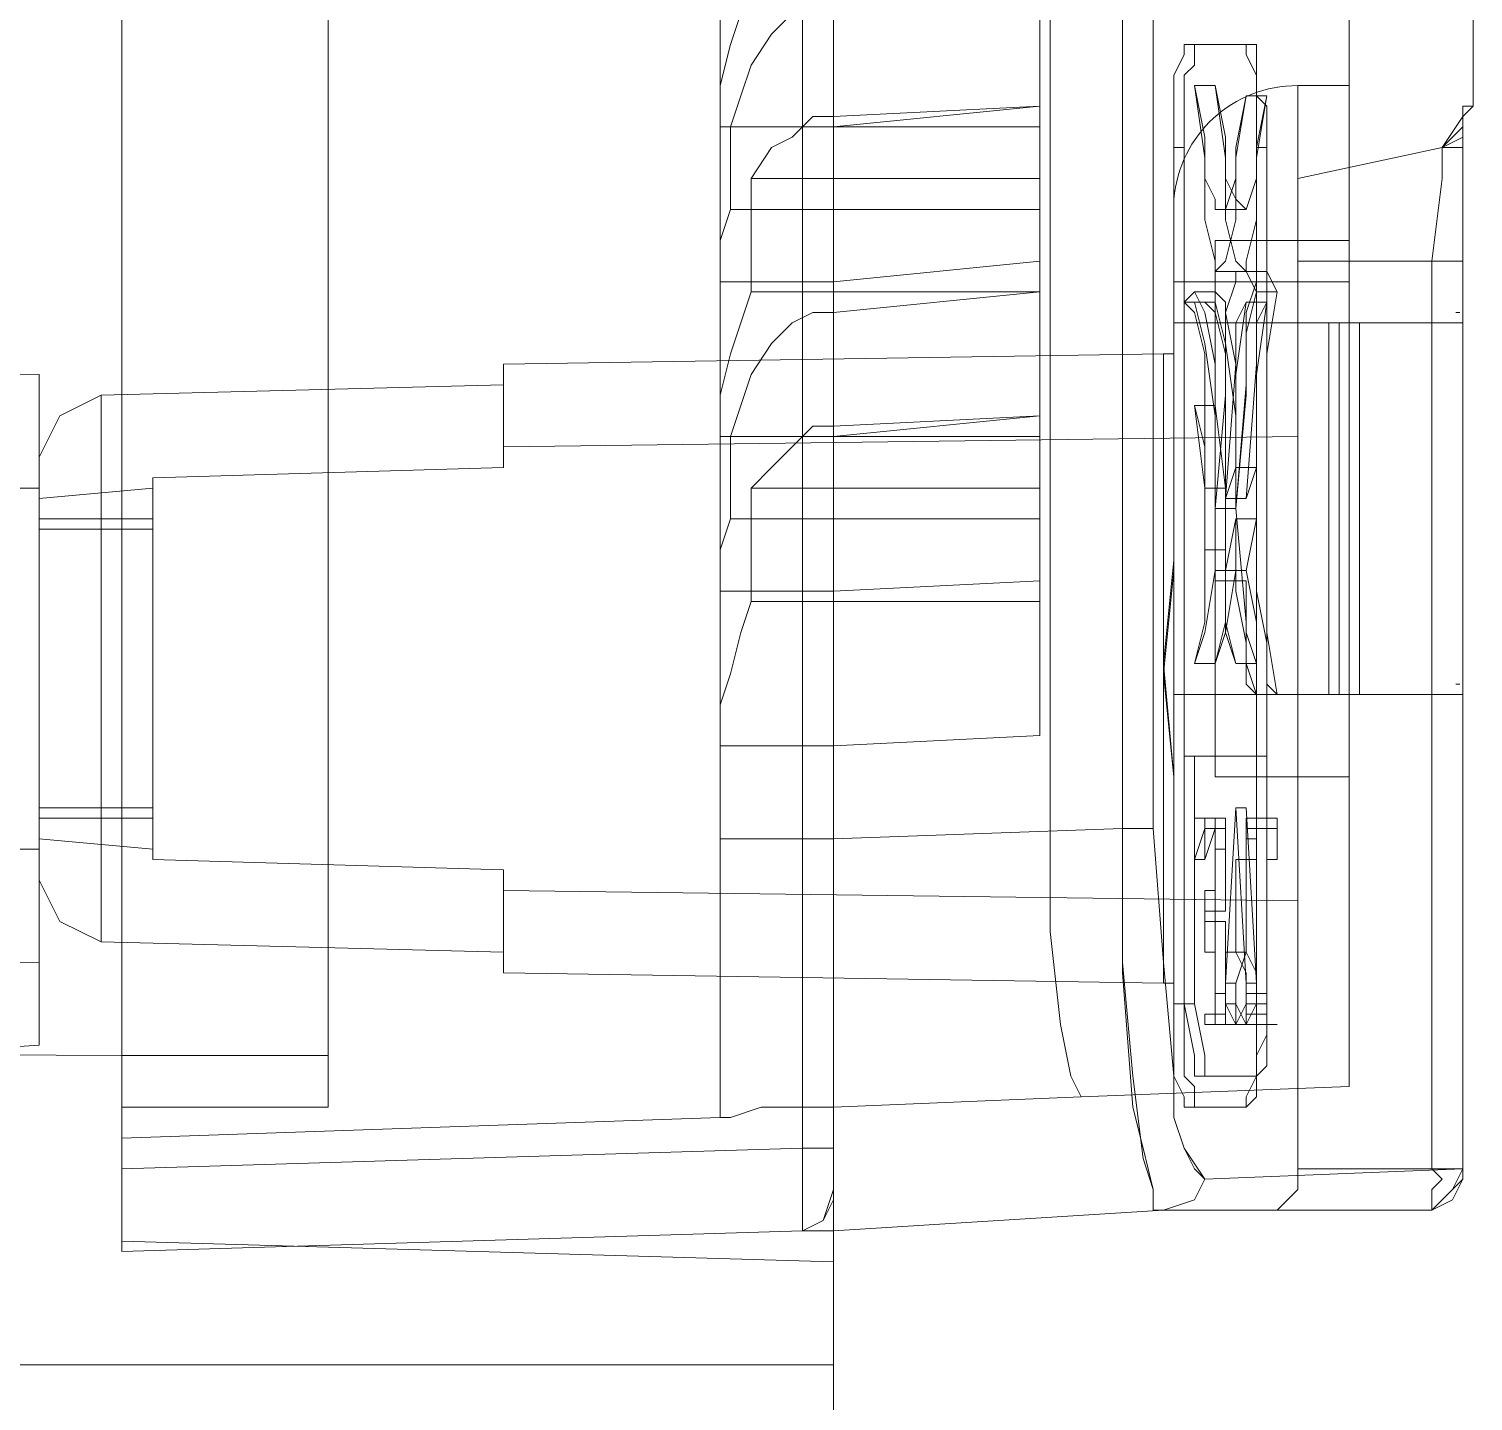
# Model space of a CAD drawing. Header units: millimetres. Extents: x 2788 to 2954, y 1337 to 1391.
# Drawn here: x 2903.5231 to 2903.6712, y 1352.4476 to 1352.5883 of the extents above; entities that cross this region are included whole.
import ezdxf

# ---------------------------------------------------------------- set-up
doc = ezdxf.new("R2010")
doc.units = ezdxf.units.MM
doc.layers.add('PDF_0', color=7, linetype='Continuous')

msp = doc.modelspace()

# ---------------------------------------------------------------- linework, layer by layer
at = {"layer": 'PDF_0', "lineweight": 15}
for points in [[(2903.605627547023, 1354.524634149757), (2903.605627547023, 1352.453404059757), (2903.605627547023, 1352.451287319757), (2903.522016317022, 1352.451287319757), (2903.522016317022, 1352.453404059757), (2903.522016317022, 1352.511614409757), (2902.949438147023, 1352.511614409757), (2902.949438147023, 1352.455520799757), (2902.949438147023, 1352.451287319757), (2902.927212377022, 1352.451287319757), (2902.927212377022, 1352.455520799757), (2902.927212377022, 1352.668253169757)], [(2903.670188117023, 1352.580408459757), (2903.670188117023, 1352.579350089757), (2903.670188117023, 1352.576174979757), (2903.670188117023, 1352.564532909757), (2903.670188117023, 1352.558182689757), (2903.670188117023, 1352.520081369757), (2903.670188117023, 1352.471396349757), (2903.643728867023, 1352.470337979757), (2903.641612127023, 1352.473513089757), (2903.640553757023, 1352.476688199757), (2903.640553757023, 1352.480921679757), (2903.639495387023, 1352.492563749757), (2903.638437017023, 1352.506322559757), (2903.638437017023, 1354.390221159757), (2903.639495387023, 1354.405038339757), (2903.640553757023, 1354.416680409757), (2903.640553757023, 1354.421972259757), (2903.641612127023, 1354.426205739757), (2903.642670497023, 1354.428322479757), (2903.643728867023, 1354.428322479757)], [(2903.638437017023, 1354.390221159757), (2903.637378647023, 1354.390221159757), (2903.635261907023, 1354.390221159757), (2903.635261907023, 1352.506322559757), (2903.637378647023, 1352.506322559757), (2903.638437017023, 1352.506322559757)], [(2903.670188117023, 1352.579350089757), (2903.671246487022, 1352.580408459757), (2903.671246487022, 1352.680953609757)], [(2903.605627547023, 1352.595225639757), (2903.626794947023, 1352.596284009757), (2903.626794947023, 1352.580408459757), (2903.605627547023, 1352.578291719757)], [(2903.671246487022, 1352.580408459757), (2903.670188117023, 1352.580408459757), (2903.670188117023, 1352.579350089757), (2903.670188117023, 1352.576174979757), (2903.670188117023, 1352.564532909757), (2903.670188117023, 1352.572999869757), (2903.670188117023, 1352.575116609757), (2903.670188117023, 1352.577233349757)], [(2903.605627547023, 1352.562416169757), (2903.626794947023, 1352.564532909757), (2903.626794947023, 1352.548657359757), (2903.605627547023, 1352.546540619757)], [(2903.626794947023, 1352.561357799757), (2903.605627547023, 1352.561357799757)], [(2903.670188117023, 1352.558182689757), (2903.670188117023, 1352.520081369757)], [(2903.605627547023, 1352.530665069757), (2903.626794947023, 1352.531723439757), (2903.626794947023, 1352.515847889757), (2903.605627547023, 1352.514789519757)], [(2903.626794947023, 1352.529606699757), (2903.605627547023, 1352.529606699757)], [(2903.605627547023, 1352.465046129757), (2903.639495387023, 1352.467162869757), (2903.642670497023, 1352.468221239757), (2903.643728867023, 1352.470337979757), (2903.642670497023, 1352.471396349757), (2903.641612127023, 1352.473513089757), (2903.640553757023, 1352.476688199757), (2903.640553757023, 1352.480921679757), (2903.639495387023, 1352.492563749757), (2903.638437017023, 1352.506322559757), (2903.637378647023, 1352.506322559757), (2903.635261907023, 1352.506322559757), (2903.635261907023, 1352.492563749757), (2903.636320277023, 1352.480921679757), (2903.637378647023, 1352.472454719757), (2903.638437017023, 1352.469279609757), (2903.638437017023, 1352.467162869757)], [(2903.639495387023, 1352.467162869757), (2903.638437017023, 1352.467162869757), (2903.638437017023, 1352.469279609757), (2903.637378647023, 1352.473513089757), (2903.636320277023, 1352.477746569757), (2903.635261907023, 1352.491505379757), (2903.635261907023, 1352.506322559757), (2903.605627547023, 1352.505264189757)], [(2903.643728867023, 1352.470337979757), (2903.642670497023, 1352.468221239757), (2903.639495387023, 1352.467162869757), (2903.667013007022, 1352.467162869757), (2903.669129747022, 1352.469279609757), (2903.670188117023, 1352.471396349757)], [(2903.669129747022, 1352.469279609757), (2903.670188117023, 1352.470337979757), (2903.669129747022, 1352.468221239757), (2903.667013007022, 1352.467162869757), (2903.668071377023, 1352.468221239757)]]:
    msp.add_lwpolyline(points, dxfattribs=at)
at = {"layer": 'PDF_0', "lineweight": 0}
for points in [[(2903.658546047022, 1352.582525199757), (2903.658546047022, 1352.939195889757)], [(2903.627853317023, 1352.894744349757), (2903.627853317023, 1352.506322559757), (2903.627853317023, 1352.495738859757), (2903.628911687023, 1352.486213529757), (2903.629970057023, 1352.480921679757), (2903.631028427023, 1352.478804939757), (2903.658546047022, 1352.479863309757), (2903.658546047022, 1352.511614409757), (2903.658546047022, 1352.520081369757), (2903.657487677023, 1352.520081369757), (2903.657487677023, 1352.558182689757), (2903.658546047022, 1352.558182689757), (2903.650079087023, 1352.558182689757), (2903.653254197023, 1352.558182689757), (2903.654312567023, 1352.558182689757), (2903.656429307022, 1352.558182689757), (2903.654312567023, 1352.558182689757), (2903.653254197023, 1352.558182689757), (2903.650079087023, 1352.558182689757), (2903.647962347023, 1352.558182689757), (2903.645845607023, 1352.558182689757), (2903.644787237023, 1352.558182689757), (2903.643728867023, 1352.558182689757), (2903.642670497023, 1352.558182689757), (2903.641612127023, 1352.558182689757), (2903.640553757023, 1352.558182689757), (2903.653254197023, 1352.558182689757), (2903.667013007022, 1352.558182689757), (2903.670188117023, 1352.558182689757), (2903.667013007022, 1352.558182689757), (2903.667013007022, 1352.564532909757), (2903.653254197023, 1352.564532909757)], [(2903.553767417023, 1352.878868799757), (2903.553767417023, 1352.514789519757), (2903.553767417023, 1352.477746569757), (2903.532600017023, 1352.477746569757)], [(2903.532600017023, 1352.694712419757), (2903.532600017023, 1352.463987759757)], [(2903.593985477023, 1352.651319249757), (2903.593985477023, 1352.476688199757), (2903.532600017023, 1352.474571459757)], [(2903.602452437023, 1352.647085769757), (2903.602452437023, 1352.473513089757), (2903.602452437023, 1352.468221239757), (2903.602452437023, 1352.466104499757), (2903.602452437023, 1352.465046129757), (2903.605627547023, 1352.465046129757)], [(2903.596102217023, 1352.589933789757), (2903.595043847023, 1352.586758679757), (2903.593985477023, 1352.582525199757), (2903.593985477023, 1352.578291719757), (2903.605627547023, 1352.578291719757)], [(2903.597160587023, 1352.572999869757), (2903.599277327023, 1352.576174979757), (2903.601394067023, 1352.577233349757), (2903.603510807023, 1352.579350089757), (2903.605627547023, 1352.579350089757), (2903.626794947023, 1352.580408459757), (2903.626794947023, 1352.578291719757), (2903.595043847023, 1352.578291719757), (2903.596102217023, 1352.581466829757), (2903.597160587023, 1352.584641939757), (2903.599277327023, 1352.587817049757), (2903.601394067023, 1352.589933789757)], [(2903.649020717023, 1352.480921679757), (2903.650079087023, 1352.481980049757), (2903.650079087023, 1352.483038419757), (2903.650079087023, 1352.488330269757), (2903.650079087023, 1352.576174979757), (2903.649020717023, 1352.576174979757), (2903.649020717023, 1352.583583569757), (2903.647962347023, 1352.585700309757), (2903.647962347023, 1352.586758679757), (2903.641612127023, 1352.586758679757), (2903.641612127023, 1352.585700309757), (2903.640553757023, 1352.583583569757), (2903.640553757023, 1352.576174979757), (2903.640553757023, 1352.583583569757), (2903.641612127023, 1352.585700309757), (2903.641612127023, 1352.586758679757)], [(2903.641612127023, 1352.576174979757), (2903.641612127023, 1352.578291719757), (2903.641612127023, 1352.580408459757), (2903.641612127023, 1352.582525199757), (2903.641612127023, 1352.583583569757), (2903.642670497023, 1352.584641939757), (2903.642670497023, 1352.585700309757), (2903.642670497023, 1352.586758679757), (2903.647962347023, 1352.586758679757)], [(2903.642670497023, 1352.586758679757), (2903.642670497023, 1352.586758679757)], [(2903.650079087023, 1352.576174979757), (2903.650079087023, 1352.578291719757), (2903.650079087023, 1352.580408459757), (2903.649020717023, 1352.581466829757), (2903.649020717023, 1352.583583569757), (2903.649020717023, 1352.584641939757), (2903.649020717023, 1352.585700309757), (2903.649020717023, 1352.586758679757), (2903.647962347023, 1352.586758679757), (2903.647962347023, 1352.585700309757), (2903.649020717023, 1352.583583569757), (2903.649020717023, 1352.576174979757), (2903.649020717023, 1352.488330269757), (2903.649020717023, 1352.480921679757), (2903.647962347023, 1352.478804939757), (2903.647962347023, 1352.477746569757), (2903.649020717023, 1352.478804939757), (2903.649020717023, 1352.479863309757), (2903.649020717023, 1352.480921679757), (2903.649020717023, 1352.481980049757), (2903.649020717023, 1352.483038419757), (2903.650079087023, 1352.485155159757), (2903.650079087023, 1352.487271899757), (2903.650079087023, 1352.488330269757), (2903.649020717023, 1352.488330269757), (2903.647962347023, 1352.486213529757), (2903.646903977023, 1352.488330269757), (2903.646903977023, 1352.490447009757)], [(2903.647962347023, 1352.586758679757), (2903.647962347023, 1352.586758679757)], [(2903.642670497023, 1352.582525199757), (2903.643728867023, 1352.575116609757), (2903.643728867023, 1352.568766389757), (2903.644787237023, 1352.564532909757), (2903.644787237023, 1352.563474539757), (2903.645845607023, 1352.564532909757), (2903.646903977023, 1352.568766389757), (2903.646903977023, 1352.575116609757), (2903.647962347023, 1352.581466829757)], [(2903.650079087023, 1352.511614409757), (2903.658546047022, 1352.511614409757), (2903.658546047022, 1352.562416169757), (2903.658546047022, 1352.568766389757), (2903.658546047022, 1352.562416169757), (2903.653254197023, 1352.562416169757), (2903.653254197023, 1352.566649649757), (2903.644787237023, 1352.566649649757), (2903.650079087023, 1352.566649649757), (2903.650079087023, 1352.558182689757), (2903.649020717023, 1352.558182689757), (2903.647962347023, 1352.558182689757), (2903.646903977023, 1352.558182689757), (2903.645845607023, 1352.558182689757), (2903.644787237023, 1352.558182689757), (2903.644787237023, 1352.566649649757), (2903.644787237023, 1352.558182689757), (2903.644787237023, 1352.566649649757), (2903.650079087023, 1352.566649649757), (2903.658546047022, 1352.566649649757), (2903.658546047022, 1352.572999869757), (2903.658546047022, 1352.578291719757), (2903.658546047022, 1352.581466829757), (2903.658546047022, 1352.582525199757), (2903.658546047022, 1352.581466829757)], [(2903.644787237023, 1352.582525199757), (2903.645845607023, 1352.575116609757), (2903.645845607023, 1352.568766389757), (2903.646903977023, 1352.564532909757), (2903.647962347023, 1352.563474539757), (2903.647962347023, 1352.564532909757), (2903.649020717023, 1352.568766389757), (2903.649020717023, 1352.575116609757), (2903.650079087023, 1352.581466829757)], [(2903.658546047022, 1352.558182689757), (2903.658546047022, 1352.566649649757), (2903.658546047022, 1352.572999869757), (2903.658546047022, 1352.578291719757), (2903.658546047022, 1352.581466829757), (2903.658546047022, 1352.582525199757), (2903.653254197023, 1352.582525199757), (2903.653254197023, 1352.566649649757), (2903.651137457023, 1352.566649649757)], [(2903.658546047022, 1352.582525199757), (2903.658546047022, 1352.582525199757)], [(2903.671246487022, 1352.580408459757), (2903.671246487022, 1352.580408459757)], [(2903.605627547023, 1352.579350089757), (2903.605627547023, 1352.559241059757), (2903.603510807023, 1352.559241059757), (2903.601394067023, 1352.558182689757), (2903.599277327023, 1352.556065949757), (2903.597160587023, 1352.552890839757), (2903.596102217023, 1352.549715729757), (2903.595043847023, 1352.546540619757), (2903.626794947023, 1352.546540619757), (2903.626794947023, 1352.548657359757), (2903.605627547023, 1352.547598989757), (2903.605627547023, 1352.505264189757), (2903.605627547023, 1352.494680489757), (2903.605627547023, 1352.485155159757), (2903.605627547023, 1352.479863309757), (2903.605627547023, 1352.477746569757), (2903.631028427023, 1352.478804939757), (2903.629970057023, 1352.480921679757), (2903.628911687023, 1352.486213529757), (2903.627853317023, 1352.495738859757), (2903.627853317023, 1352.506322559757)], [(2903.670188117023, 1352.577233349757), (2903.668071377023, 1352.576174979757), (2903.670188117023, 1352.579350089757)], [(2903.595043847023, 1352.578291719757), (2903.595043847023, 1352.569824759757), (2903.626794947023, 1352.569824759757)], [(2903.626794947023, 1352.564532909757), (2903.626794947023, 1352.569824759757), (2903.626794947023, 1352.578291719757)], [(2903.640553757023, 1352.528548329757), (2903.640553757023, 1352.576174979757), (2903.641612127023, 1352.576174979757), (2903.641612127023, 1352.488330269757), (2903.640553757023, 1352.488330269757), (2903.640553757023, 1352.516906259757)], [(2903.670188117023, 1352.564532909757), (2903.670188117023, 1352.574058239757), (2903.670188117023, 1352.576174979757), (2903.668071377023, 1352.576174979757), (2903.668071377023, 1352.575116609757), (2903.668071377023, 1352.572999869757), (2903.667013007022, 1352.564532909757), (2903.669129747022, 1352.564532909757), (2903.670188117023, 1352.564532909757), (2903.669129747022, 1352.564532909757), (2903.667013007022, 1352.564532909757), (2903.668071377023, 1352.572999869757), (2903.668071377023, 1352.575116609757), (2903.668071377023, 1352.576174979757), (2903.653254197023, 1352.572999869757), (2903.653254197023, 1352.564532909757), (2903.653254197023, 1352.558182689757), (2903.653254197023, 1352.520081369757), (2903.653254197023, 1352.471396349757), (2903.667013007022, 1352.471396349757), (2903.667013007022, 1352.520081369757)], [(2903.668071377023, 1352.576174979757), (2903.668071377023, 1352.576174979757)], [(2903.668071377023, 1352.576174979757), (2903.668071377023, 1352.576174979757)], [(2903.626794947023, 1352.572999869757), (2903.597160587023, 1352.572999869757), (2903.597160587023, 1352.561357799757), (2903.605627547023, 1352.561357799757)], [(2903.605627547023, 1352.562416169757), (2903.593985477023, 1352.562416169757), (2903.593985477023, 1352.566649649757), (2903.595043847023, 1352.569824759757)], [(2903.644787237023, 1352.569824759757), (2903.647962347023, 1352.569824759757)], [(2903.658546047022, 1352.566649649757), (2903.658546047022, 1352.566649649757)], [(2903.649020717023, 1352.561357799757), (2903.647962347023, 1352.563474539757), (2903.646903977023, 1352.563474539757), (2903.646903977023, 1352.562416169757), (2903.645845607023, 1352.559241059757), (2903.645845607023, 1352.550774099757), (2903.644787237023, 1352.539132029757), (2903.644787237023, 1352.548657359757), (2903.643728867023, 1352.556065949757), (2903.642670497023, 1352.560299429757), (2903.641612127023, 1352.560299429757)], [(2903.645845607023, 1352.541248769757), (2903.645845607023, 1352.555007579757), (2903.644787237023, 1352.559241059757), (2903.643728867023, 1352.560299429757), (2903.644787237023, 1352.560299429757), (2903.645845607023, 1352.556065949757), (2903.646903977023, 1352.548657359757), (2903.646903977023, 1352.539132029757), (2903.647962347023, 1352.550774099757), (2903.647962347023, 1352.559241059757), (2903.649020717023, 1352.562416169757), (2903.649020717023, 1352.563474539757), (2903.650079087023, 1352.563474539757), (2903.651137457023, 1352.561357799757)], [(2903.650079087023, 1352.563474539757), (2903.647962347023, 1352.563474539757), (2903.644787237023, 1352.563474539757)], [(2903.605627547023, 1352.546540619757), (2903.593985477023, 1352.546540619757), (2903.593985477023, 1352.550774099757), (2903.595043847023, 1352.555007579757), (2903.596102217023, 1352.558182689757), (2903.597160587023, 1352.561357799757)], [(2903.640553757023, 1352.562416169757), (2903.640553757023, 1352.558182689757), (2903.640553757023, 1352.520081369757), (2903.653254197023, 1352.520081369757), (2903.667013007022, 1352.520081369757), (2903.668071377023, 1352.520081369757), (2903.669129747022, 1352.520081369757), (2903.670188117023, 1352.520081369757), (2903.667013007022, 1352.520081369757), (2903.659604417023, 1352.520081369757), (2903.657487677023, 1352.520081369757)], [(2903.642670497023, 1352.561357799757), (2903.644787237023, 1352.561357799757), (2903.645845607023, 1352.560299429757), (2903.645845607023, 1352.559241059757), (2903.646903977023, 1352.553949209757), (2903.646903977023, 1352.539132029757), (2903.644787237023, 1352.539132029757), (2903.644787237023, 1352.553949209757), (2903.643728867023, 1352.559241059757), (2903.642670497023, 1352.561357799757), (2903.641612127023, 1352.560299429757), (2903.642670497023, 1352.559241059757), (2903.643728867023, 1352.555007579757), (2903.643728867023, 1352.541248769757)], [(2903.647962347023, 1352.532781809757), (2903.649020717023, 1352.538073659757), (2903.647962347023, 1352.532781809757), (2903.645845607023, 1352.532781809757), (2903.646903977023, 1352.538073659757), (2903.646903977023, 1352.530665069757), (2903.647962347023, 1352.525373219757), (2903.647962347023, 1352.521139739757), (2903.649020717023, 1352.520081369757), (2903.647962347023, 1352.523256479757), (2903.647962347023, 1352.527489959757), (2903.646903977023, 1352.539132029757), (2903.647962347023, 1352.551832469757), (2903.647962347023, 1352.557124319757), (2903.649020717023, 1352.561357799757), (2903.647962347023, 1352.557124319757), (2903.647962347023, 1352.551832469757), (2903.646903977023, 1352.539132029757), (2903.647962347023, 1352.527489959757), (2903.647962347023, 1352.523256479757), (2903.649020717023, 1352.520081369757), (2903.651137457023, 1352.520081369757), (2903.650079087023, 1352.521139739757), (2903.650079087023, 1352.525373219757), (2903.649020717023, 1352.530665069757), (2903.649020717023, 1352.538073659757), (2903.646903977023, 1352.538073659757), (2903.646903977023, 1352.530665069757), (2903.647962347023, 1352.525373219757), (2903.647962347023, 1352.521139739757), (2903.649020717023, 1352.520081369757), (2903.651137457023, 1352.520081369757), (2903.650079087023, 1352.526431589757), (2903.650079087023, 1352.535956919757), (2903.650079087023, 1352.526431589757), (2903.651137457023, 1352.520081369757), (2903.650079087023, 1352.521139739757), (2903.650079087023, 1352.525373219757), (2903.649020717023, 1352.530665069757), (2903.649020717023, 1352.538073659757)], [(2903.642670497023, 1352.549715729757), (2903.643728867023, 1352.545482249757), (2903.643728867023, 1352.541248769757), (2903.643728867023, 1352.555007579757), (2903.642670497023, 1352.559241059757), (2903.641612127023, 1352.560299429757), (2903.643728867023, 1352.560299429757), (2903.644787237023, 1352.559241059757), (2903.645845607023, 1352.555007579757), (2903.645845607023, 1352.541248769757), (2903.643728867023, 1352.541248769757), (2903.643728867023, 1352.545482249757), (2903.642670497023, 1352.549715729757), (2903.643728867023, 1352.541248769757), (2903.643728867023, 1352.534898549757), (2903.643728867023, 1352.527489959757), (2903.642670497023, 1352.523256479757), (2903.643728867023, 1352.527489959757), (2903.643728867023, 1352.534898549757)], [(2903.649020717023, 1352.543365509757), (2903.649020717023, 1352.552890839757), (2903.650079087023, 1352.560299429757), (2903.649020717023, 1352.558182689757), (2903.649020717023, 1352.553949209757), (2903.647962347023, 1352.540190399757), (2903.649020717023, 1352.553949209757), (2903.649020717023, 1352.558182689757), (2903.650079087023, 1352.560299429757), (2903.647962347023, 1352.560299429757), (2903.646903977023, 1352.552890839757), (2903.646903977023, 1352.543365509757), (2903.645845607023, 1352.540190399757), (2903.646903977023, 1352.553949209757), (2903.646903977023, 1352.558182689757), (2903.647962347023, 1352.560299429757), (2903.646903977023, 1352.558182689757), (2903.646903977023, 1352.553949209757), (2903.645845607023, 1352.540190399757)], [(2903.647962347023, 1352.560299429757), (2903.646903977023, 1352.552890839757), (2903.646903977023, 1352.543365509757)], [(2903.647962347023, 1352.540190399757), (2903.649020717023, 1352.543365509757), (2903.649020717023, 1352.552890839757), (2903.650079087023, 1352.560299429757)], [(2903.644787237023, 1352.558182689757), (2903.644787237023, 1352.558182689757)], [(2903.644787237023, 1352.558182689757), (2903.644787237023, 1352.558182689757)], [(2903.644787237023, 1352.558182689757), (2903.644787237023, 1352.558182689757)], [(2903.644787237023, 1352.558182689757), (2903.644787237023, 1352.520081369757)], [(2903.656429307022, 1352.520081369757), (2903.656429307022, 1352.558182689757)], [(2903.657487677023, 1352.558182689757), (2903.659604417023, 1352.558182689757), (2903.667013007022, 1352.558182689757), (2903.667013007022, 1352.520081369757), (2903.667013007022, 1352.558182689757)], [(2903.659604417023, 1352.558182689757), (2903.659604417023, 1352.558182689757)], [(2903.659604417023, 1352.558182689757), (2903.659604417023, 1352.558182689757)], [(2903.659604417023, 1352.558182689757), (2903.659604417023, 1352.520081369757)], [(2903.667013007022, 1352.558182689757), (2903.667013007022, 1352.558182689757)], [(2903.670188117023, 1352.558182689757), (2903.670188117023, 1352.520081369757)], [(2903.639495387023, 1352.555007579757), (2903.640553757023, 1352.555007579757), (2903.640553757023, 1352.556065949757), (2903.640553757023, 1352.557124319757)], [(2903.319867647023, 1352.555007579757), (2903.524133057022, 1352.552890839757), (2903.524133057022, 1352.492563749757), (2903.319867647023, 1352.490447009757)], [(2903.524133057022, 1352.544423879757), (2903.526249797023, 1352.548657359757), (2903.530483277023, 1352.550774099757), (2903.571759707022, 1352.551832469757), (2903.571759707022, 1352.553949209757), (2903.639495387023, 1352.555007579757), (2903.639495387023, 1352.490447009757), (2903.571759707022, 1352.491505379757)], [(2903.571759707022, 1352.551832469757), (2903.571759707022, 1352.553949209757), (2903.571759707022, 1352.551832469757)], [(2903.535775127023, 1352.542307139757), (2903.571759707022, 1352.543365509757), (2903.535775127023, 1352.542307139757), (2903.535775127023, 1352.503147449757), (2903.571759707022, 1352.502089079757), (2903.571759707022, 1352.499972339757), (2903.653254197023, 1352.498913969757), (2903.653254197023, 1352.546540619757), (2903.571759707022, 1352.545482249757), (2903.571759707022, 1352.543365509757), (2903.571759707022, 1352.551832469757), (2903.530483277023, 1352.550774099757)], [(2903.645845607023, 1352.534898549757), (2903.645845607023, 1352.527489959757), (2903.644787237023, 1352.523256479757), (2903.645845607023, 1352.527489959757), (2903.645845607023, 1352.534898549757), (2903.645845607023, 1352.541248769757), (2903.644787237023, 1352.549715729757)], [(2903.605627547023, 1352.547598989757), (2903.603510807023, 1352.547598989757), (2903.601394067023, 1352.545482249757), (2903.599277327023, 1352.543365509757), (2903.597160587023, 1352.541248769757), (2903.597160587023, 1352.529606699757), (2903.596102217023, 1352.526431589757), (2903.595043847023, 1352.522198109757), (2903.593985477023, 1352.519022999757), (2903.593985477023, 1352.514789519757), (2903.605627547023, 1352.514789519757)], [(2903.595043847023, 1352.546540619757), (2903.595043847023, 1352.538073659757), (2903.626794947023, 1352.538073659757), (2903.626794947023, 1352.546540619757)], [(2903.524133057022, 1352.541248769757), (2903.420412797022, 1352.541248769757), (2903.420412797022, 1352.504205819757), (2903.524133057022, 1352.504205819757)], [(2903.535775127023, 1352.538073659757), (2903.535775127023, 1352.541248769757), (2903.524133057022, 1352.540190399757), (2903.524133057022, 1352.538073659757)], [(2903.626794947023, 1352.541248769757), (2903.597160587023, 1352.541248769757)], [(2903.644787237023, 1352.539132029757), (2903.644787237023, 1352.539132029757)], [(2903.644787237023, 1352.539132029757), (2903.644787237023, 1352.539132029757)], [(2903.644787237023, 1352.539132029757), (2903.644787237023, 1352.539132029757)], [(2903.644787237023, 1352.539132029757), (2903.646903977023, 1352.539132029757)], [(2903.646903977023, 1352.539132029757), (2903.646903977023, 1352.539132029757)], [(2903.646903977023, 1352.539132029757), (2903.646903977023, 1352.539132029757)], [(2903.605627547023, 1352.530665069757), (2903.593985477023, 1352.530665069757), (2903.593985477023, 1352.534898549757), (2903.595043847023, 1352.538073659757)], [(2903.626794947023, 1352.531723439757), (2903.626794947023, 1352.538073659757)], [(2903.646903977023, 1352.523256479757), (2903.645845607023, 1352.527489959757), (2903.645845607023, 1352.532781809757), (2903.646903977023, 1352.538073659757)], [(2903.640553757023, 1352.532781809757), (2903.639495387023, 1352.522198109757), (2903.640553757023, 1352.511614409757), (2903.639495387023, 1352.523256479757), (2903.640553757023, 1352.533840179757)], [(2903.642670497023, 1352.523256479757), (2903.643728867023, 1352.526431589757), (2903.644787237023, 1352.532781809757), (2903.644787237023, 1352.531723439757), (2903.645845607023, 1352.531723439757)], [(2903.646903977023, 1352.531723439757), (2903.644787237023, 1352.531723439757), (2903.645845607023, 1352.531723439757), (2903.645845607023, 1352.526431589757), (2903.646903977023, 1352.523256479757), (2903.645845607023, 1352.527489959757), (2903.645845607023, 1352.532781809757)], [(2903.646903977023, 1352.532781809757), (2903.645845607023, 1352.526431589757), (2903.644787237023, 1352.523256479757)], [(2903.649020717023, 1352.523256479757), (2903.649020717023, 1352.527489959757), (2903.647962347023, 1352.532781809757), (2903.649020717023, 1352.527489959757), (2903.649020717023, 1352.523256479757), (2903.647962347023, 1352.526431589757), (2903.647962347023, 1352.531723439757)], [(2903.605627547023, 1352.529606699757), (2903.597160587023, 1352.529606699757)], [(2903.644787237023, 1352.520081369757), (2903.643728867023, 1352.520081369757), (2903.642670497023, 1352.520081369757), (2903.641612127023, 1352.520081369757), (2903.640553757023, 1352.520081369757)], [(2903.640553757023, 1352.520081369757), (2903.640553757023, 1352.478804939757)], [(2903.644787237023, 1352.520081369757), (2903.644787237023, 1352.520081369757)], [(2903.644787237023, 1352.520081369757), (2903.644787237023, 1352.520081369757)], [(2903.644787237023, 1352.520081369757), (2903.644787237023, 1352.520081369757)], [(2903.644787237023, 1352.511614409757), (2903.644787237023, 1352.520081369757)], [(2903.644787237023, 1352.511614409757), (2903.644787237023, 1352.520081369757)], [(2903.644787237023, 1352.520081369757), (2903.644787237023, 1352.511614409757)], [(2903.650079087023, 1352.520081369757), (2903.658546047022, 1352.520081369757)], [(2903.659604417023, 1352.520081369757), (2903.659604417023, 1352.520081369757)], [(2903.659604417023, 1352.520081369757), (2903.659604417023, 1352.520081369757)], [(2903.667013007022, 1352.520081369757), (2903.667013007022, 1352.520081369757)], [(2903.641612127023, 1352.477746569757), (2903.641612127023, 1352.478804939757), (2903.640553757023, 1352.480921679757), (2903.640553757023, 1352.488330269757), (2903.640553757023, 1352.480921679757), (2903.641612127023, 1352.478804939757), (2903.641612127023, 1352.477746569757), (2903.647962347023, 1352.477746569757), (2903.647962347023, 1352.478804939757), (2903.649020717023, 1352.480921679757), (2903.649020717023, 1352.488330269757), (2903.649020717023, 1352.513731149757)], [(2903.650079087023, 1352.513731149757), (2903.649020717023, 1352.513731149757), (2903.644787237023, 1352.513731149757), (2903.641612127023, 1352.513731149757), (2903.644787237023, 1352.513731149757), (2903.645845607023, 1352.513731149757), (2903.646903977023, 1352.513731149757)], [(2903.642670497023, 1352.513731149757), (2903.641612127023, 1352.513731149757), (2903.641612127023, 1352.488330269757), (2903.642670497023, 1352.483038419757), (2903.642670497023, 1352.480921679757), (2903.642670497023, 1352.483038419757), (2903.641612127023, 1352.488330269757)], [(2903.658546047022, 1352.511614409757), (2903.658546047022, 1352.511614409757)], [(2903.649020717023, 1352.490447009757), (2903.647962347023, 1352.508439299757), (2903.649020717023, 1352.490447009757), (2903.647962347023, 1352.490447009757), (2903.646903977023, 1352.508439299757), (2903.647962347023, 1352.508439299757), (2903.646903977023, 1352.508439299757), (2903.647962347023, 1352.508439299757), (2903.646903977023, 1352.508439299757), (2903.647962347023, 1352.490447009757), (2903.647962347023, 1352.487271899757), (2903.647962347023, 1352.490447009757), (2903.649020717023, 1352.490447009757), (2903.649020717023, 1352.487271899757), (2903.647962347023, 1352.487271899757), (2903.647962347023, 1352.486213529757), (2903.646903977023, 1352.486213529757), (2903.645845607023, 1352.486213529757), (2903.645845607023, 1352.487271899757), (2903.645845607023, 1352.490447009757), (2903.645845607023, 1352.488330269757), (2903.646903977023, 1352.488330269757), (2903.646903977023, 1352.490447009757), (2903.645845607023, 1352.490447009757), (2903.645845607023, 1352.488330269757), (2903.646903977023, 1352.486213529757), (2903.647962347023, 1352.488330269757), (2903.647962347023, 1352.489388639757), (2903.647962347023, 1352.491505379757), (2903.646903977023, 1352.493622119757), (2903.645845607023, 1352.493622119757), (2903.646903977023, 1352.493622119757), (2903.645845607023, 1352.493622119757), (2903.645845607023, 1352.490447009757), (2903.645845607023, 1352.493622119757)], [(2903.646903977023, 1352.508439299757), (2903.645845607023, 1352.490447009757)], [(2903.646903977023, 1352.508439299757), (2903.645845607023, 1352.490447009757)], [(2903.646903977023, 1352.508439299757), (2903.646903977023, 1352.508439299757)], [(2903.647962347023, 1352.508439299757), (2903.647962347023, 1352.508439299757)], [(2903.535775127023, 1352.507380929757), (2903.535775127023, 1352.504205819757), (2903.524133057022, 1352.505264189757), (2903.524133057022, 1352.507380929757)], [(2903.644787237023, 1352.507380929757), (2903.643728867023, 1352.507380929757), (2903.642670497023, 1352.507380929757), (2903.642670497023, 1352.503147449757), (2903.643728867023, 1352.506322559757), (2903.644787237023, 1352.506322559757)], [(2903.650079087023, 1352.507380929757), (2903.649020717023, 1352.507380929757), (2903.647962347023, 1352.507380929757), (2903.647962347023, 1352.503147449757), (2903.646903977023, 1352.503147449757), (2903.646903977023, 1352.493622119757), (2903.647962347023, 1352.493622119757), (2903.649020717023, 1352.491505379757), (2903.649020717023, 1352.489388639757), (2903.649020717023, 1352.488330269757), (2903.647962347023, 1352.486213529757), (2903.646903977023, 1352.486213529757), (2903.646903977023, 1352.487271899757), (2903.646903977023, 1352.490447009757), (2903.646903977023, 1352.487271899757), (2903.646903977023, 1352.486213529757), (2903.645845607023, 1352.486213529757), (2903.644787237023, 1352.486213529757), (2903.643728867023, 1352.486213529757), (2903.643728867023, 1352.487271899757), (2903.644787237023, 1352.487271899757), (2903.644787237023, 1352.489388639757), (2903.645845607023, 1352.489388639757), (2903.645845607023, 1352.487271899757), (2903.644787237023, 1352.487271899757), (2903.644787237023, 1352.489388639757)], [(2903.643728867023, 1352.506322559757), (2903.644787237023, 1352.506322559757), (2903.645845607023, 1352.506322559757), (2903.645845607023, 1352.497855599757)], [(2903.643728867023, 1352.506322559757), (2903.643728867023, 1352.506322559757)], [(2903.644787237023, 1352.507380929757), (2903.644787237023, 1352.507380929757)], [(2903.644787237023, 1352.507380929757), (2903.644787237023, 1352.507380929757)], [(2903.644787237023, 1352.507380929757), (2903.644787237023, 1352.507380929757)], [(2903.644787237023, 1352.506322559757), (2903.644787237023, 1352.506322559757)], [(2903.644787237023, 1352.506322559757), (2903.644787237023, 1352.506322559757)], [(2903.645845607023, 1352.507380929757), (2903.645845607023, 1352.507380929757)], [(2903.645845607023, 1352.507380929757), (2903.645845607023, 1352.507380929757)], [(2903.645845607023, 1352.504205819757), (2903.645845607023, 1352.506322559757), (2903.645845607023, 1352.507380929757)], [(2903.645845607023, 1352.507380929757), (2903.645845607023, 1352.507380929757)], [(2903.645845607023, 1352.506322559757), (2903.645845607023, 1352.506322559757)], [(2903.645845607023, 1352.506322559757), (2903.645845607023, 1352.506322559757)], [(2903.651137457023, 1352.507380929757), (2903.651137457023, 1352.503147449757), (2903.650079087023, 1352.503147449757), (2903.650079087023, 1352.506322559757), (2903.650079087023, 1352.503147449757), (2903.650079087023, 1352.507380929757), (2903.651137457023, 1352.507380929757), (2903.650079087023, 1352.507380929757), (2903.649020717023, 1352.507380929757), (2903.647962347023, 1352.507380929757), (2903.649020717023, 1352.507380929757), (2903.649020717023, 1352.503147449757), (2903.649020717023, 1352.505264189757)], [(2903.647962347023, 1352.503147449757), (2903.647962347023, 1352.505264189757), (2903.647962347023, 1352.506322559757), (2903.649020717023, 1352.506322559757), (2903.650079087023, 1352.506322559757), (2903.651137457023, 1352.506322559757), (2903.650079087023, 1352.506322559757), (2903.651137457023, 1352.506322559757), (2903.651137457023, 1352.503147449757), (2903.651137457023, 1352.506322559757)], [(2903.647962347023, 1352.505264189757), (2903.647962347023, 1352.506322559757), (2903.649020717023, 1352.506322559757)], [(2903.649020717023, 1352.489388639757), (2903.649020717023, 1352.506322559757)], [(2903.649020717023, 1352.506322559757), (2903.649020717023, 1352.489388639757)], [(2903.649020717023, 1352.506322559757), (2903.649020717023, 1352.506322559757)], [(2903.649020717023, 1352.506322559757), (2903.649020717023, 1352.506322559757)], [(2903.649020717023, 1352.506322559757), (2903.649020717023, 1352.506322559757)], [(2903.649020717023, 1352.506322559757), (2903.649020717023, 1352.506322559757)], [(2903.650079087023, 1352.506322559757), (2903.650079087023, 1352.489388639757)], [(2903.650079087023, 1352.506322559757), (2903.650079087023, 1352.506322559757)], [(2903.650079087023, 1352.506322559757), (2903.650079087023, 1352.506322559757)], [(2903.650079087023, 1352.489388639757), (2903.650079087023, 1352.506322559757)], [(2903.605627547023, 1352.478804939757), (2903.605627547023, 1352.480921679757), (2903.605627547023, 1352.487271899757), (2903.605627547023, 1352.495738859757), (2903.605627547023, 1352.505264189757), (2903.597160587023, 1352.505264189757), (2903.595043847023, 1352.505264189757), (2903.593985477023, 1352.505264189757)], [(2903.605627547023, 1352.505264189757), (2903.605627547023, 1352.505264189757)], [(2903.530483277023, 1352.494680489757), (2903.571759707022, 1352.493622119757), (2903.571759707022, 1352.502089079757), (2903.535775127023, 1352.503147449757)], [(2903.642670497023, 1352.503147449757), (2903.642670497023, 1352.503147449757)], [(2903.642670497023, 1352.503147449757), (2903.642670497023, 1352.503147449757)], [(2903.643728867023, 1352.503147449757), (2903.643728867023, 1352.503147449757)], [(2903.646903977023, 1352.493622119757), (2903.646903977023, 1352.503147449757)], [(2903.647962347023, 1352.503147449757), (2903.647962347023, 1352.503147449757)], [(2903.647962347023, 1352.503147449757), (2903.647962347023, 1352.503147449757)], [(2903.647962347023, 1352.503147449757), (2903.647962347023, 1352.503147449757)], [(2903.649020717023, 1352.503147449757), (2903.649020717023, 1352.503147449757)], [(2903.650079087023, 1352.503147449757), (2903.650079087023, 1352.503147449757)], [(2903.650079087023, 1352.503147449757), (2903.650079087023, 1352.503147449757)], [(2903.651137457023, 1352.503147449757), (2903.651137457023, 1352.503147449757)], [(2903.651137457023, 1352.503147449757), (2903.651137457023, 1352.503147449757)], [(2903.524133057022, 1352.501030709757), (2903.526249797023, 1352.496797229757), (2903.530483277023, 1352.494680489757), (2903.571759707022, 1352.493622119757), (2903.571759707022, 1352.491505379757), (2903.571759707022, 1352.493622119757)], [(2903.643728867023, 1352.497855599757), (2903.644787237023, 1352.497855599757), (2903.643728867023, 1352.497855599757), (2903.643728867023, 1352.499972339757), (2903.644787237023, 1352.499972339757), (2903.644787237023, 1352.493622119757), (2903.643728867023, 1352.493622119757), (2903.643728867023, 1352.495738859757), (2903.643728867023, 1352.496797229757), (2903.644787237023, 1352.496797229757), (2903.645845607023, 1352.496797229757), (2903.644787237023, 1352.496797229757)], [(2903.643728867023, 1352.499972339757), (2903.643728867023, 1352.499972339757)], [(2903.643728867023, 1352.499972339757), (2903.643728867023, 1352.499972339757)], [(2903.644787237023, 1352.499972339757), (2903.644787237023, 1352.499972339757)], [(2903.644787237023, 1352.499972339757), (2903.644787237023, 1352.499972339757)], [(2903.643728867023, 1352.497855599757), (2903.643728867023, 1352.497855599757)], [(2903.643728867023, 1352.496797229757), (2903.643728867023, 1352.496797229757)], [(2903.645845607023, 1352.496797229757), (2903.645845607023, 1352.489388639757), (2903.645845607023, 1352.487271899757), (2903.644787237023, 1352.487271899757), (2903.645845607023, 1352.487271899757), (2903.645845607023, 1352.486213529757), (2903.645845607023, 1352.487271899757), (2903.644787237023, 1352.487271899757), (2903.644787237023, 1352.486213529757), (2903.644787237023, 1352.487271899757), (2903.644787237023, 1352.486213529757), (2903.645845607023, 1352.486213529757), (2903.645845607023, 1352.487271899757), (2903.645845607023, 1352.490447009757)], [(2903.643728867023, 1352.493622119757), (2903.643728867023, 1352.493622119757)], [(2903.643728867023, 1352.493622119757), (2903.643728867023, 1352.493622119757)], [(2903.643728867023, 1352.493622119757), (2903.643728867023, 1352.493622119757)], [(2903.644787237023, 1352.493622119757), (2903.644787237023, 1352.493622119757)], [(2903.646903977023, 1352.493622119757), (2903.646903977023, 1352.493622119757)], [(2903.646903977023, 1352.493622119757), (2903.646903977023, 1352.493622119757)], [(2903.646903977023, 1352.493622119757), (2903.646903977023, 1352.493622119757)], [(2903.647962347023, 1352.493622119757), (2903.647962347023, 1352.493622119757)], [(2903.647962347023, 1352.493622119757), (2903.647962347023, 1352.493622119757)], [(2903.647962347023, 1352.493622119757), (2903.647962347023, 1352.493622119757)], [(2903.524133057022, 1352.492563749757), (2903.524133057022, 1352.484096789757), (2903.508257507023, 1352.483038419757)], [(2903.640553757023, 1352.488330269757), (2903.640553757023, 1352.489388639757), (2903.640553757023, 1352.490447009757), (2903.639495387023, 1352.490447009757)], [(2903.644787237023, 1352.489388639757), (2903.644787237023, 1352.489388639757)], [(2903.647962347023, 1352.489388639757), (2903.647962347023, 1352.488330269757), (2903.649020717023, 1352.488330269757), (2903.649020717023, 1352.489388639757), (2903.649020717023, 1352.487271899757), (2903.650079087023, 1352.487271899757), (2903.650079087023, 1352.489388639757), (2903.650079087023, 1352.487271899757), (2903.650079087023, 1352.489388639757), (2903.650079087023, 1352.487271899757), (2903.650079087023, 1352.486213529757), (2903.649020717023, 1352.486213529757), (2903.649020717023, 1352.487271899757), (2903.649020717023, 1352.486213529757), (2903.647962347023, 1352.486213529757), (2903.646903977023, 1352.486213529757), (2903.647962347023, 1352.486213529757), (2903.646903977023, 1352.486213529757), (2903.645845607023, 1352.488330269757)], [(2903.649020717023, 1352.487271899757), (2903.649020717023, 1352.489388639757)], [(2903.649020717023, 1352.489388639757), (2903.649020717023, 1352.487271899757)], [(2903.649020717023, 1352.489388639757), (2903.649020717023, 1352.489388639757)], [(2903.650079087023, 1352.489388639757), (2903.649020717023, 1352.489388639757), (2903.649020717023, 1352.487271899757)], [(2903.646903977023, 1352.480921679757), (2903.645845607023, 1352.480921679757), (2903.649020717023, 1352.480921679757), (2903.649020717023, 1352.481980049757), (2903.649020717023, 1352.483038419757), (2903.649020717023, 1352.488330269757), (2903.649020717023, 1352.483038419757), (2903.649020717023, 1352.481980049757), (2903.649020717023, 1352.480921679757), (2903.645845607023, 1352.480921679757), (2903.642670497023, 1352.480921679757), (2903.643728867023, 1352.480921679757), (2903.643728867023, 1352.483038419757), (2903.642670497023, 1352.488330269757), (2903.641612127023, 1352.488330269757), (2903.641612127023, 1352.486213529757), (2903.641612127023, 1352.485155159757), (2903.641612127023, 1352.483038419757), (2903.641612127023, 1352.480921679757), (2903.642670497023, 1352.479863309757), (2903.642670497023, 1352.478804939757), (2903.642670497023, 1352.477746569757), (2903.647962347023, 1352.477746569757)], [(2903.647962347023, 1352.488330269757), (2903.646903977023, 1352.486213529757), (2903.647962347023, 1352.486213529757), (2903.647962347023, 1352.487271899757)], [(2903.649020717023, 1352.487271899757), (2903.649020717023, 1352.486213529757)], [(2903.649020717023, 1352.486213529757), (2903.649020717023, 1352.487271899757)], [(2903.650079087023, 1352.488330269757), (2903.650079087023, 1352.488330269757)], [(2903.651137457023, 1352.486213529757), (2903.650079087023, 1352.486213529757), (2903.650079087023, 1352.487271899757)], [(2903.643728867023, 1352.486213529757), (2903.643728867023, 1352.486213529757)], [(2903.643728867023, 1352.486213529757), (2903.643728867023, 1352.486213529757)], [(2903.643728867023, 1352.486213529757), (2903.643728867023, 1352.486213529757)], [(2903.643728867023, 1352.486213529757), (2903.644787237023, 1352.486213529757)], [(2903.643728867023, 1352.486213529757), (2903.643728867023, 1352.486213529757)], [(2903.644787237023, 1352.486213529757), (2903.644787237023, 1352.486213529757)], [(2903.644787237023, 1352.486213529757), (2903.644787237023, 1352.486213529757)], [(2903.644787237023, 1352.486213529757), (2903.644787237023, 1352.486213529757)], [(2903.644787237023, 1352.486213529757), (2903.644787237023, 1352.486213529757)], [(2903.644787237023, 1352.486213529757), (2903.644787237023, 1352.486213529757)], [(2903.645845607023, 1352.486213529757), (2903.645845607023, 1352.486213529757)], [(2903.645845607023, 1352.486213529757), (2903.645845607023, 1352.486213529757)], [(2903.646903977023, 1352.486213529757), (2903.646903977023, 1352.486213529757)], [(2903.646903977023, 1352.486213529757), (2903.646903977023, 1352.486213529757)], [(2903.646903977023, 1352.486213529757), (2903.646903977023, 1352.486213529757)], [(2903.646903977023, 1352.486213529757), (2903.646903977023, 1352.486213529757)], [(2903.646903977023, 1352.486213529757), (2903.646903977023, 1352.486213529757)], [(2903.647962347023, 1352.486213529757), (2903.647962347023, 1352.486213529757)], [(2903.647962347023, 1352.486213529757), (2903.647962347023, 1352.486213529757)], [(2903.647962347023, 1352.486213529757), (2903.647962347023, 1352.486213529757)], [(2903.649020717023, 1352.486213529757), (2903.649020717023, 1352.486213529757)], [(2903.649020717023, 1352.486213529757), (2903.649020717023, 1352.486213529757)], [(2903.649020717023, 1352.486213529757), (2903.649020717023, 1352.486213529757)], [(2903.649020717023, 1352.486213529757), (2903.649020717023, 1352.486213529757)], [(2903.649020717023, 1352.486213529757), (2903.650079087023, 1352.486213529757)], [(2903.649020717023, 1352.486213529757), (2903.649020717023, 1352.486213529757)], [(2903.650079087023, 1352.486213529757), (2903.650079087023, 1352.486213529757)], [(2903.650079087023, 1352.486213529757), (2903.650079087023, 1352.486213529757)], [(2903.650079087023, 1352.486213529757), (2903.650079087023, 1352.486213529757)], [(2903.651137457023, 1352.486213529757), (2903.651137457023, 1352.486213529757)], [(2903.324101127023, 1352.484096789757), (2903.532600017023, 1352.483038419757), (2903.553767417023, 1352.483038419757)], [(2903.649020717023, 1352.480921679757), (2903.649020717023, 1352.480921679757)], [(2903.598218957023, 1352.477746569757), (2903.605627547023, 1352.477746569757), (2903.598218957023, 1352.477746569757), (2903.595043847023, 1352.476688199757), (2903.593985477023, 1352.476688199757), (2903.595043847023, 1352.476688199757), (2903.598218957023, 1352.477746569757), (2903.605627547023, 1352.477746569757), (2903.603510807023, 1352.477746569757)], [(2903.642670497023, 1352.477746569757), (2903.642670497023, 1352.477746569757)], [(2903.647962347023, 1352.477746569757), (2903.647962347023, 1352.477746569757)], [(2903.602452437023, 1352.466104499757), (2903.602452437023, 1352.468221239757), (2903.602452437023, 1352.473513089757), (2903.604569177023, 1352.473513089757), (2903.605627547023, 1352.473513089757), (2903.604569177023, 1352.473513089757), (2903.602452437023, 1352.473513089757), (2903.532600017023, 1352.471396349757)], [(2903.602452437023, 1352.473513089757), (2903.604569177023, 1352.473513089757), (2903.605627547023, 1352.473513089757)], [(2903.650079087023, 1352.467162869757), (2903.651137457023, 1352.467162869757), (2903.652195827023, 1352.468221239757), (2903.653254197023, 1352.469279609757), (2903.653254197023, 1352.470337979757), (2903.653254197023, 1352.471396349757)], [(2903.653254197023, 1352.471396349757), (2903.653254197023, 1352.471396349757)], [(2903.653254197023, 1352.471396349757), (2903.653254197023, 1352.471396349757)], [(2903.667013007022, 1352.467162869757), (2903.667013007022, 1352.468221239757), (2903.667013007022, 1352.469279609757), (2903.668071377023, 1352.470337979757), (2903.667013007022, 1352.471396349757), (2903.670188117023, 1352.471396349757), (2903.670188117023, 1352.470337979757), (2903.670188117023, 1352.471396349757)], [(2903.605627547023, 1352.461871019757), (2903.532600017023, 1352.463987759757), (2903.532600017023, 1352.462929389757), (2903.602452437023, 1352.465046129757), (2903.604569177023, 1352.466104499757), (2903.605627547023, 1352.469279609757)], [(2903.638437017023, 1352.467162869757), (2903.639495387023, 1352.467162869757)], [(2903.602452437023, 1352.465046129757), (2903.602452437023, 1352.465046129757)]]:
    msp.add_lwpolyline(points, dxfattribs=at)
msp.add_lwpolyline([(2903.653254197023, 1352.582525199757, 0.3926902441970281), (2903.640553757023, 1352.570883129757), (2903.640553757023, 1352.562416169757), (2903.644787237023, 1352.562416169757), (2903.653254197023, 1352.562416169757), (2903.653254197023, 1352.511614409757), (2903.653254197023, 1352.478804939757)], format="xyb", dxfattribs=at)
for points in [[(2903.642670497023, 1352.582525199757), (2903.644787237023, 1352.582525199757), (2903.645845607023, 1352.577233349757), (2903.645845607023, 1352.572999869757), (2903.646903977023, 1352.570883129757), (2903.647962347023, 1352.569824759757), (2903.649020717023, 1352.572999869757), (2903.649020717023, 1352.576174979757), (2903.650079087023, 1352.581466829757), (2903.647962347023, 1352.581466829757), (2903.646903977023, 1352.576174979757), (2903.646903977023, 1352.572999869757), (2903.645845607023, 1352.569824759757), (2903.644787237023, 1352.569824759757), (2903.644787237023, 1352.570883129757), (2903.643728867023, 1352.572999869757), (2903.643728867023, 1352.577233349757)], [(2903.647962347023, 1352.581466829757), (2903.646903977023, 1352.576174979757), (2903.646903977023, 1352.572999869757), (2903.645845607023, 1352.569824759757), (2903.644787237023, 1352.569824759757), (2903.644787237023, 1352.570883129757), (2903.643728867023, 1352.572999869757), (2903.643728867023, 1352.577233349757), (2903.642670497023, 1352.582525199757), (2903.643728867023, 1352.575116609757), (2903.643728867023, 1352.568766389757), (2903.644787237023, 1352.564532909757), (2903.644787237023, 1352.563474539757), (2903.645845607023, 1352.564532909757), (2903.646903977023, 1352.568766389757), (2903.646903977023, 1352.575116609757)], [(2903.644787237023, 1352.582525199757), (2903.645845607023, 1352.575116609757), (2903.645845607023, 1352.568766389757), (2903.646903977023, 1352.564532909757), (2903.647962347023, 1352.563474539757), (2903.647962347023, 1352.564532909757), (2903.649020717023, 1352.568766389757), (2903.649020717023, 1352.575116609757), (2903.650079087023, 1352.581466829757), (2903.649020717023, 1352.576174979757), (2903.649020717023, 1352.572999869757), (2903.647962347023, 1352.569824759757), (2903.646903977023, 1352.570883129757), (2903.645845607023, 1352.572999869757), (2903.645845607023, 1352.577233349757)], [(2903.670188117023, 1352.580408459757), (2903.670188117023, 1352.578291719757), (2903.668071377023, 1352.576174979757), (2903.670188117023, 1352.578291719757)], [(2903.668071377023, 1352.576174979757), (2903.670188117023, 1352.578291719757), (2903.670188117023, 1352.580408459757), (2903.670188117023, 1352.578291719757)], [(2903.644787237023, 1352.539132029757), (2903.645845607023, 1352.550774099757), (2903.645845607023, 1352.559241059757), (2903.646903977023, 1352.562416169757), (2903.646903977023, 1352.563474539757), (2903.647962347023, 1352.563474539757), (2903.649020717023, 1352.561357799757), (2903.651137457023, 1352.561357799757), (2903.650079087023, 1352.563474539757), (2903.649020717023, 1352.563474539757), (2903.649020717023, 1352.562416169757), (2903.647962347023, 1352.559241059757), (2903.647962347023, 1352.550774099757), (2903.646903977023, 1352.539132029757)], [(2903.605627547023, 1352.559241059757), (2903.626794947023, 1352.561357799757)], [(2903.650079087023, 1352.547598989757), (2903.650079087023, 1352.555007579757), (2903.651137457023, 1352.561357799757), (2903.650079087023, 1352.555007579757)], [(2903.650079087023, 1352.558182689757), (2903.647962347023, 1352.558182689757), (2903.645845607023, 1352.558182689757), (2903.644787237023, 1352.558182689757), (2903.645845607023, 1352.558182689757), (2903.647962347023, 1352.558182689757), (2903.650079087023, 1352.558182689757), (2903.653254197023, 1352.558182689757), (2903.654312567023, 1352.558182689757), (2903.656429307022, 1352.558182689757), (2903.654312567023, 1352.558182689757), (2903.653254197023, 1352.558182689757)], [(2903.524133057022, 1352.501030709757), (2903.526249797023, 1352.496797229757), (2903.530483277023, 1352.494680489757), (2903.530483277023, 1352.550774099757), (2903.526249797023, 1352.548657359757), (2903.524133057022, 1352.544423879757)], [(2903.643728867023, 1352.534898549757), (2903.643728867023, 1352.541248769757), (2903.642670497023, 1352.549715729757), (2903.644787237023, 1352.549715729757), (2903.645845607023, 1352.541248769757), (2903.645845607023, 1352.534898549757)], [(2903.645845607023, 1352.540190399757), (2903.647962347023, 1352.540190399757), (2903.649020717023, 1352.543365509757), (2903.646903977023, 1352.543365509757)], [(2903.535775127023, 1352.538073659757), (2903.524133057022, 1352.538073659757)], [(2903.535775127023, 1352.508439299757), (2903.524133057022, 1352.508439299757), (2903.524133057022, 1352.537015289757), (2903.535775127023, 1352.537015289757)], [(2903.644787237023, 1352.523256479757), (2903.645845607023, 1352.526431589757), (2903.646903977023, 1352.532781809757), (2903.644787237023, 1352.532781809757), (2903.643728867023, 1352.526431589757), (2903.642670497023, 1352.523256479757)], [(2903.646903977023, 1352.523256479757), (2903.649020717023, 1352.523256479757), (2903.647962347023, 1352.526431589757), (2903.647962347023, 1352.531723439757), (2903.645845607023, 1352.531723439757), (2903.645845607023, 1352.526431589757)], [(2903.644787237023, 1352.520081369757), (2903.645845607023, 1352.520081369757), (2903.646903977023, 1352.520081369757), (2903.647962347023, 1352.520081369757), (2903.649020717023, 1352.520081369757), (2903.650079087023, 1352.520081369757), (2903.649020717023, 1352.520081369757), (2903.647962347023, 1352.520081369757), (2903.646903977023, 1352.520081369757), (2903.645845607023, 1352.520081369757)], [(2903.644787237023, 1352.520081369757), (2903.644787237023, 1352.511614409757), (2903.650079087023, 1352.511614409757), (2903.650079087023, 1352.520081369757), (2903.652195827023, 1352.520081369757), (2903.653254197023, 1352.520081369757), (2903.654312567023, 1352.520081369757), (2903.655370937023, 1352.520081369757), (2903.656429307022, 1352.520081369757), (2903.655370937023, 1352.520081369757), (2903.654312567023, 1352.520081369757), (2903.653254197023, 1352.520081369757), (2903.652195827023, 1352.520081369757), (2903.651137457023, 1352.520081369757), (2903.650079087023, 1352.520081369757), (2903.649020717023, 1352.520081369757), (2903.647962347023, 1352.520081369757), (2903.646903977023, 1352.520081369757), (2903.645845607023, 1352.520081369757)], [(2903.642670497023, 1352.488330269757), (2903.643728867023, 1352.483038419757), (2903.643728867023, 1352.480921679757), (2903.649020717023, 1352.480921679757), (2903.650079087023, 1352.481980049757), (2903.650079087023, 1352.483038419757), (2903.650079087023, 1352.488330269757), (2903.650079087023, 1352.513731149757), (2903.642670497023, 1352.513731149757)], [(2903.524133057022, 1352.507380929757), (2903.535775127023, 1352.507380929757)], [(2903.642670497023, 1352.507380929757), (2903.643728867023, 1352.507380929757), (2903.645845607023, 1352.507380929757), (2903.644787237023, 1352.507380929757), (2903.643728867023, 1352.507380929757), (2903.643728867023, 1352.503147449757), (2903.644787237023, 1352.506322559757), (2903.644787237023, 1352.504205819757), (2903.645845607023, 1352.504205819757), (2903.645845607023, 1352.506322559757), (2903.644787237023, 1352.506322559757), (2903.645845607023, 1352.506322559757), (2903.645845607023, 1352.507380929757), (2903.644787237023, 1352.507380929757), (2903.644787237023, 1352.506322559757), (2903.644787237023, 1352.504205819757), (2903.644787237023, 1352.489388639757), (2903.644787237023, 1352.487271899757), (2903.644787237023, 1352.486213529757), (2903.643728867023, 1352.486213529757), (2903.643728867023, 1352.487271899757), (2903.644787237023, 1352.487271899757), (2903.644787237023, 1352.489388639757), (2903.644787237023, 1352.496797229757), (2903.643728867023, 1352.496797229757), (2903.643728867023, 1352.495738859757), (2903.643728867023, 1352.493622119757), (2903.643728867023, 1352.499972339757), (2903.643728867023, 1352.497855599757), (2903.644787237023, 1352.497855599757), (2903.644787237023, 1352.506322559757), (2903.643728867023, 1352.506322559757), (2903.642670497023, 1352.503147449757), (2903.643728867023, 1352.503147449757), (2903.644787237023, 1352.506322559757), (2903.644787237023, 1352.507380929757), (2903.643728867023, 1352.507380929757)], [(2903.605627547023, 1352.505264189757), (2903.597160587023, 1352.505264189757), (2903.595043847023, 1352.505264189757), (2903.593985477023, 1352.505264189757), (2903.595043847023, 1352.505264189757), (2903.597160587023, 1352.505264189757)], [(2903.647962347023, 1352.505264189757), (2903.649020717023, 1352.505264189757), (2903.649020717023, 1352.503147449757), (2903.647962347023, 1352.503147449757)], [(2903.647962347023, 1352.503147449757), (2903.647962347023, 1352.493622119757)], [(2903.644787237023, 1352.497855599757), (2903.645845607023, 1352.497855599757)], [(2903.647962347023, 1352.489388639757), (2903.649020717023, 1352.489388639757), (2903.649020717023, 1352.491505379757), (2903.647962347023, 1352.493622119757), (2903.646903977023, 1352.490447009757), (2903.647962347023, 1352.493622119757), (2903.646903977023, 1352.493622119757), (2903.647962347023, 1352.491505379757)], [(2903.645845607023, 1352.489388639757), (2903.645845607023, 1352.487271899757)], [(2903.646903977023, 1352.486213529757), (2903.645845607023, 1352.486213529757)], [(2903.651137457023, 1352.486213529757), (2903.650079087023, 1352.486213529757)], [(2903.605627547023, 1352.468221239757), (2903.604569177023, 1352.466104499757), (2903.602452437023, 1352.465046129757), (2903.604569177023, 1352.466104499757)]]:
    msp.add_lwpolyline(points, close=True, dxfattribs=at)
at = {"layer": 'PDF_0', "lineweight": 15}
msp.add_lwpolyline([(2902.927212377022, 1350.593847969757), (2902.927212377022, 1350.381115599757), (2902.927212377022, 1350.376882119757), (2902.949438147023, 1350.376882119757), (2902.949438147023, 1350.381115599757), (2902.949438147023, 1350.436150839757), (2903.522016317022, 1350.436150839757), (2903.522016317022, 1350.378998859757), (2903.522016317022, 1350.376882119757), (2903.605627547023, 1350.376882119757), (2903.605627547023, 1350.378998859757), (2903.605627547023, 1352.449170579757), (2903.605627547023, 1352.451287319757), (2903.522016317022, 1352.451287319757), (2903.522016317022, 1352.449170579757), (2903.522016317022, 1352.389901859757), (2902.949438147023, 1352.389901859757), (2902.949438147023, 1352.448112209757), (2902.949438147023, 1352.451287319757), (2902.927212377022, 1352.451287319757), (2902.927212377022, 1352.448112209757), (2902.927212377022, 1352.234321469757, 0.3159003159569899), (2902.918745417023, 1352.223208584757)], format="xyb", dxfattribs=at)
for centre, radius, start, end in [((2903.668600032293, 1352.626118795059), 0.06687764755453127, 270.7502432789295, 271.1033988646133), ((2903.66860905616, 1352.461099642107), 0.06004010844242273, 88.77760846991785, 89.17293353175042)]:
    msp.add_arc(centre, radius, start, end, dxfattribs=at)

doc.saveas('drawing.dxf')
